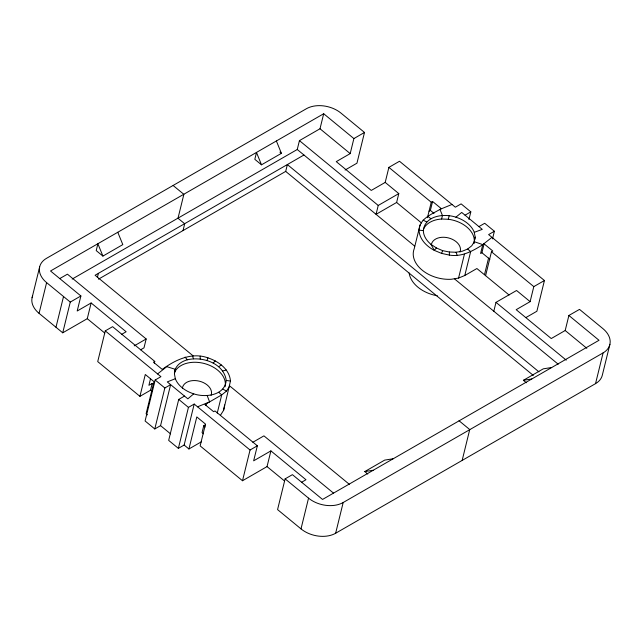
<?xml version="1.0" encoding="UTF-8"?>
<svg xmlns="http://www.w3.org/2000/svg" width="642" height="642" viewBox="0 0 642 642"><rect width="100%" height="100%" fill="white"/><g stroke="black" fill="none" stroke-linecap="round" stroke-linejoin="round"><path stroke-width="0.96" d="M485.585 275.683L491.467 251.776L492.791 251.014L484.092 243.856C473.716 250.468 462.216 257.298 449.376 255.091L449.384 252.009L442.643 250.661L436.416 247.948L431.031 244.385A26.322 17.848 13.8 0 1 423.359 230.598C424.763 215.535 444.232 213.2 455.876 217.189A26.322 17.848 13.8 0 1 474.269 232.332L475.184 237.139L473.892 243.487M226.241 380.433C224.844 395.496 205.376 397.839 193.732 393.843A26.322 17.848 13.8 0 1 175.33 378.708L174.423 373.901L175.274 369.31A26.322 17.848 13.8 0 1 187.279 359.817C202.374 356.125 223.865 363.22 226.241 380.433L230.454 381.083L223.593 410.326L220.607 415.037M449.376 255.091L441.568 253.389L434.281 250.364A30.623 20.769 13.8 0 1 419.098 230.181C419.411 218.111 432.796 213.987 441.271 208.618L432.572 201.468L431.247 202.23L427.444 217.71M473.796 243.438L475.184 237.139M223.593 410.326L224.628 404.966M32.1 297.671L39.652 266.936M121.828 334.249L126.137 331.762L91.132 302.968L87.272 318.681L62.731 332.813L39.066 313.352L46.609 282.616A24.886 16.877 13.8 0 1 46.465 258.357L306.354 108.755A24.886 16.877 13.8 0 1 340.998 113.12L364.495 132.453L356.952 163.188L345.099 170.026M55.982 327.251L63.526 296.524L46.609 282.616M62.731 332.813L70.275 302.077L80.892 295.97L50.525 270.98L323.696 113.738L353.886 138.576L350.195 153.599L336.264 161.632L371.269 190.433L385.2 182.4L388.892 167.377L399.501 161.254L455.347 207.206L461.117 203.875L470.819 211.86L468.941 219.484M80.892 295.97L77.201 311.001L91.132 302.968M97.367 277.601L98.411 273.34L303.947 155.003M154.337 363.171L154.77 361.398L112.583 326.674L105.272 330.871L97.72 361.607L139.924 396.347L150.541 390.224L152.218 383.394L153.671 384.59M59.706 278.612L67.426 274.174L146.175 338.968L143.993 347.852L140.582 349.818M139.924 396.347L145.293 374.487L153.992 381.645L146.111 413.745L147.467 414.868M98.459 279.174L183.026 230.582L184.695 223.761L178.003 218.24L183.869 194.333L173.171 185.538M150.517 378.732L148.904 385.304L152.218 383.394M105.272 330.871L160.933 376.677L155.163 380.008L145.092 420.992L154.786 428.96L160.556 425.638L170.62 384.654L164.85 387.985L154.786 428.96M184.503 396.074L178.733 399.404L168.669 440.388L178.372 448.365L184.142 445.042L194.205 404.059L250.051 450.01L242.499 480.746L200.143 445.893L205.496 424.081L196.797 416.923L188.925 448.983L184.142 445.042M178.372 448.365L188.435 407.389L194.205 404.059M205.849 405.575L206.291 403.794M205.464 424.787L203.739 425.782L202.061 432.612L203.506 433.807M217.253 413.063L221.715 394.894L226.482 391.13L229.459 386.42M183.026 230.582L285.69 171.398L287.367 164.569L538.927 371.838M72.185 279.061L297.254 149.498L299.437 140.622L320.005 128.761L323.696 113.738M218.729 392.302L221.715 394.894L204.967 404.556L213.658 411.707L214.99 410.944L257.346 445.797L253.654 460.828L270.9 450.885L305.977 479.743L301.66 482.222M242.499 480.746L267.04 466.59L270.9 450.885M595.535 383.643L603.087 352.907A24.886 16.877 13.8 0 0 602.934 328.648L579.509 309.38L568.884 315.479L599.018 340.284L322.541 499.444L292.415 474.655L285.12 478.868L277.569 509.604L301.002 528.88A24.886 16.877 13.8 0 0 335.646 533.245L595.535 383.643A24.886 16.877 13.8 0 0 602.348 375.064L609.9 344.329M398.794 193.595L378.234 205.448L376.052 214.332L396.62 202.471L398.794 193.595L385.2 182.4M301.002 528.88L308.545 498.144L285.12 478.868M335.646 533.245L343.189 502.509L603.087 352.907M420.085 224.844L414.218 248.751A30.623 20.769 13.8 0 0 451.302 279.262L458.557 278.074L464.784 275.506L476.894 268.525L509.082 295.007M429.049 211.162L430.381 210.391L432.572 201.468M423.351 229.547A26.322 17.848 13.8 0 1 441.592 219.026L442.458 215.495L439.939 209.388L452 204.453M474.318 240.67A26.322 17.848 13.8 0 0 448.293 219.259L449.159 215.728M458.557 278.074L464.431 254.168M464.784 275.506L470.658 251.6L467.673 249.008L462.32 251.215L456.085 252.242L449.384 252.009M491.965 237.339L482.768 244.618L480.585 253.494L481.909 252.739L484.092 243.856M492.518 238.88L494.388 231.256L484.702 223.28L478.924 226.61M484.501 274.615L488.57 258.084M493.81 311.226L495.993 302.35L516.569 290.497L530.115 301.644L516.184 309.685L551.261 338.543L565.193 330.51L568.884 315.479M462.192 460.29L469.735 429.554L459.03 420.743M530.115 301.644L533.807 286.621L544.432 280.514L488.618 234.587L494.388 231.256M544.432 280.514L536.881 311.25L525.87 317.589M206.909 360.603L207.984 357.875C218.465 361.35 229.595 369.134 230.454 381.083M441.568 253.389L442.643 250.661M436.416 247.948L434.281 250.364L431.031 244.385M213.192 363.091L215.271 360.9M193.732 393.843L187.849 398.826L167.281 381.902L175.33 378.708M455.876 217.189L461.702 212.438L482.27 229.363L474.269 232.332M157.587 373.925L166.792 366.646L175.274 369.31L174.407 372.841A26.322 17.848 13.8 0 1 204.75 363.629A26.322 17.848 13.8 0 1 225.077 386.765M467.673 249.008L471.766 245.774L474.326 241.721L482.768 244.618M102.905 256.094L97.889 243.759L96.212 250.589L102.905 256.094L122.807 244.618L117.791 232.284M261.503 164.817L256.495 152.483L254.818 159.312L261.503 164.817L281.405 153.342L276.397 141.007M98.411 273.34L95.096 275.249L193.242 355.957M353.886 138.576L364.495 132.453M154.77 361.398L153.446 362.168L162.145 369.319L163.469 368.556C176.237 359.392 192.223 352.121 207.984 357.875M465.041 215.19L470.819 211.86M188.925 448.983L201.548 441.704M252.852 442.258L263.934 435.862L333.463 493.072M250.051 450.01L257.346 445.797M367.762 474.029L364.784 471.581L384.686 460.105L393.056 458.781M526.368 382.752L523.39 380.305L543.293 368.829L551.663 367.505M134.234 345.853L146.175 338.968M218.577 366.646L221.53 365.041M197.551 406.811L209.605 401.876L207.149 395.536M222.718 370.924L226.353 370.017M523.39 380.305L531.761 378.981M364.784 471.581L373.154 470.257M441.592 219.026L448.293 219.259M419.098 230.181L423.359 230.598M423.07 220.134L426.778 221.963M222.83 389.068L226.482 391.13M427.837 216.37L430.87 218.729M388.892 167.377L431.247 202.23M491.467 251.776L533.807 286.621M430.381 210.391L434 213.377M481.909 252.739L489.878 259.296M320.005 128.761L350.195 153.599M565.193 330.51L586.828 348.317M396.62 202.471L421.585 223.023M299.437 140.622L378.234 205.448M495.993 302.35L566.244 360.154M297.254 149.498L414.7 246.135M454.359 278.764L558.203 364.207M279.92 152.122L281.405 153.342M229.563 385.826L349.352 484.333M87.272 318.681L104.782 333.07M267.04 466.59L284.583 481.018M155.163 380.008L164.85 387.985M178.733 399.404L188.435 407.389M203.739 425.782L205.183 426.978M150.541 390.224L151.994 391.419M160.556 425.638L170.579 433.888M285.69 171.398L533.317 375.434M63.526 296.524L70.275 302.077M185.121 357.096L187.279 359.817M192.375 355.901L193.523 358.798M456.085 252.242L457.168 255.355M200.176 356.166L200.224 359.022M182.392 388.217A14.83 10.063 13.8 0 1 199.421 381.188A14.83 10.063 13.8 0 1 211.074 395.368M343.189 502.509A24.886 16.877 13.8 0 1 308.545 498.144M39.066 313.352A24.886 16.877 13.8 0 1 32.622 295.986M431.336 244.923A14.83 10.063 13.8 0 1 448.365 237.893A14.83 10.063 13.8 0 1 460.009 252.073M437.346 295.785A30.623 20.769 13.8 0 1 409.155 273.01"/></g></svg>
